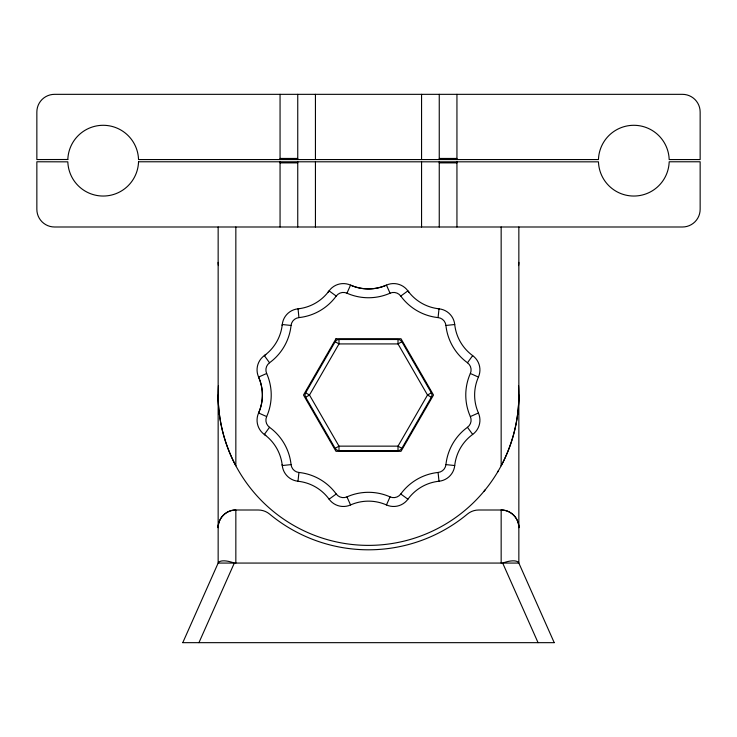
<?xml version="1.0" encoding="UTF-8"?>
<svg xmlns="http://www.w3.org/2000/svg" width="737" height="737" viewBox="0 0 737 737"><rect width="100%" height="100%" fill="white"/><g stroke="black" fill="none" stroke-linecap="round" stroke-linejoin="round"><path stroke-width="1.11" d="M518.848 395.032C518.876 419.593 512.74 444.125 501.16 465.784L501.16 226.996M478.405 412.987A17.614 17.614 0 0 1 472.657 434.434A44.257 44.257 0 0 0 454.729 465.544A17.614 17.614 0 0 1 439.003 481.233A44.22 44.22 0 0 0 407.92 499.207A17.614 17.614 0 0 1 386.455 504.937A44.257 44.257 0 0 0 350.554 504.956A17.614 17.614 0 0 1 329.098 499.189A44.22 44.22 0 0 0 297.988 481.261L298.927 472.472A8.807 8.807 0 0 1 291.078 464.605L290.922 463.416A53.046 53.046 0 0 0 271.271 428.63L269.53 427.303A8.798 8.798 0 0 1 266.665 416.571A53.211 53.211 0 0 0 266.665 373.484A8.798 8.798 0 0 1 269.539 362.77L271.271 361.434A53.073 53.073 0 0 0 290.922 326.648L291.06 325.459A8.807 8.807 0 0 1 298.927 317.61L300.116 317.454A53.046 53.046 0 0 0 334.902 297.803L336.229 296.062A8.798 8.798 0 0 1 346.961 293.197A53.211 53.211 0 0 0 390.048 293.197A8.798 8.798 0 0 1 400.762 296.071L402.098 297.803A53.073 53.073 0 0 0 436.884 317.454L437.925 317.573M282.151 325.514L282.271 324.52A17.614 17.614 0 0 1 297.997 308.831A44.257 44.257 0 0 0 329.08 290.857A17.605 17.605 0 0 1 350.536 285.127A44.257 44.257 0 0 0 386.446 285.108A17.605 17.605 0 0 1 407.902 290.875A44.257 44.257 0 0 0 439.012 308.803L438.073 317.592A8.807 8.807 0 0 1 445.922 325.459A53.11 53.11 0 0 0 467.47 362.761A8.807 8.807 0 0 1 470.335 373.493A53.11 53.11 0 0 0 470.344 416.571A8.807 8.807 0 0 1 467.461 427.294A53.11 53.11 0 0 0 445.931 464.605A8.807 8.807 0 0 1 438.073 472.454A53.11 53.11 0 0 0 400.771 494.002A8.807 8.807 0 0 1 390.039 496.867A53.11 53.11 0 0 0 346.961 496.876A8.807 8.807 0 0 1 336.238 493.993A53.11 53.11 0 0 0 298.927 472.463M346.961 293.179L350.554 285.099A44.34 44.34 0 0 0 386.455 285.118L390.039 293.179M386.446 504.965L390.039 496.885M182.776 642.664L218.152 563.068L218.152 226.996M198.944 642.664L234.32 563.068A17.688 6.651 24 0 0 218.152 563.068L518.848 563.068L554.224 642.664M305.662 392.821L335.16 341.71A4.422 4.422 0 0 1 338.992 339.499L398.008 339.499A4.422 4.422 0 0 1 401.84 341.71L431.338 392.821A4.422 4.422 0 0 1 431.338 397.243L401.84 448.354A4.422 4.422 0 0 1 398.008 450.565L338.992 450.565A4.422 4.422 0 0 1 335.16 448.354L305.662 397.243A4.422 4.422 0 0 1 305.662 392.821L309.485 395.032L338.992 446.143L338.992 450.547M498.488 470.584L497.65 472.002M269.53 427.303L264.325 434.452A44.257 44.257 0 0 1 282.271 465.544A17.605 17.605 0 0 0 297.997 481.233M467.47 362.761L472.675 355.612A44.257 44.257 0 0 1 454.729 324.52A17.614 17.614 0 0 0 439.003 308.831L438.948 308.794M327.974 292.303L329.08 290.857L336.229 296.062M485.232 489.783L484.089 491.174M265.771 354.506L264.325 355.612A17.605 17.605 0 0 0 258.595 377.068M400.771 296.062L407.92 290.857L409.026 292.303M329.08 499.207L336.229 494.002M305.671 397.234L309.485 395.032L338.992 343.921L338.992 339.517M401.822 341.719L398.008 343.921L338.992 343.921L335.178 341.719M335.178 448.345L338.992 446.143L398.008 446.143L401.822 448.345M431.329 392.83L427.515 395.032L398.008 446.143L398.008 450.547M266.647 373.493L258.567 377.086A44.257 44.257 0 0 1 258.576 412.978L266.647 416.571M470.353 416.571L478.433 412.978A44.22 44.22 0 0 1 478.433 377.086L470.353 373.493M298.918 308.692L298.052 308.794L298.927 317.592M445.94 325.459L454.729 324.52M291.06 464.605L282.271 465.544L282.151 464.55M280.06 158.455L297.748 158.455M439.252 158.455L456.94 158.455M280.06 162.877L297.748 162.877M439.252 162.877L456.94 162.877M182.868 642.664L554.132 642.664M291.06 325.459L282.271 324.52A44.257 44.257 0 0 1 264.325 355.612L269.53 362.761M445.94 464.605L454.729 465.544M438.819 308.775L438.082 308.692M431.329 397.234L427.515 395.032L398.008 343.921L398.008 339.517M400.771 494.002L407.92 499.207M265.771 435.558L264.325 434.452A17.605 17.605 0 0 1 258.595 412.996M467.47 427.303L472.675 434.452M538.056 642.664L502.68 563.068A17.688 6.651 -24 0 1 518.848 563.068L518.848 226.996M346.961 496.885L350.554 504.965M438.073 472.472L439.012 481.261M218.152 395.032C218.124 419.593 224.26 444.125 235.84 465.784L235.84 226.996M501.16 563.068L501.16 510.004L478.7 510.004A17.688 17.688 0 0 0 467.396 514.085A154.77 154.77 0 0 1 269.604 514.085A17.688 17.688 0 0 0 258.3 510.004L235.84 510.004C226.388 509.764 217.912 518.24 218.152 527.692A17.688 17.688 0 0 1 235.84 510.004L235.84 563.068M456.94 94.336L456.94 159.56M456.94 161.772L456.94 226.996M439.252 94.336L439.252 159.56M439.252 161.772L439.252 226.996M421.564 94.336L421.564 159.56M421.564 161.772L421.564 226.996M315.436 94.336L315.436 159.56M315.436 161.772L315.436 226.996M297.748 94.336L297.748 159.56M297.748 161.772L297.748 226.996M280.06 94.336L280.06 159.56M280.06 161.772L280.06 226.996M518.553 385.635A150.348 150.348 0 0 1 368.509 545.38A150.348 150.348 0 0 1 218.447 385.654M518.848 262.372A17.688 17.688 0 0 1 518.553 265.587M218.447 265.587A17.688 17.688 0 0 1 218.152 262.372M472.657 355.63A17.614 17.614 0 0 1 478.405 377.077M258.586 377.077A44.34 44.34 0 0 1 258.586 412.987M67.822 159.496L36.85 159.56L36.85 112.024A17.688 17.688 0 0 1 54.538 94.336L682.462 94.336A17.688 17.688 0 0 1 700.15 112.024L700.15 159.56L669.178 159.56L669.122 158.455A35.376 35.376 0 0 0 633.82 125.29A35.376 35.376 0 0 0 598.518 158.455L598.462 159.56L138.538 159.56L138.482 158.455A35.376 35.376 0 0 0 103.18 125.29A35.376 35.376 0 0 0 67.878 158.455L67.822 159.496M138.538 161.772L138.492 162.803A35.376 35.376 0 0 1 103.18 196.042A35.376 35.376 0 0 1 67.878 162.877L67.822 161.836L36.85 161.772L36.85 209.308A17.688 17.688 0 0 0 54.538 226.996L682.462 226.996A17.688 17.688 0 0 0 700.15 209.308L700.15 161.772L669.178 161.772L669.132 162.803A35.376 35.376 0 0 1 633.82 196.042A35.376 35.376 0 0 1 598.518 162.877L598.462 161.836L138.538 161.772M335.998 338.734L303.497 395.032L335.998 451.33L401.002 451.33L433.503 395.032L401.002 338.734L335.998 338.734M501.344 510.004L501.16 510.004A17.688 17.688 0 0 1 518.848 527.692C519.088 518.304 510.732 509.875 501.344 510.004"/></g></svg>
